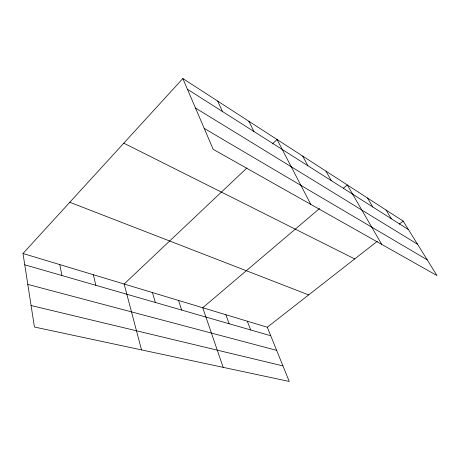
<?xml version="1.0" encoding="UTF-8"?>
<svg xmlns="http://www.w3.org/2000/svg" width="460" height="460" viewBox="0 0 460 460"><rect width="100%" height="100%" fill="white"/><g stroke="black" fill="none" stroke-linecap="round" stroke-linejoin="round"><path stroke-width="0.69" d="M23 253.5L267.277 327.221L289.248 381.461L34.431 327.02L23 253.5L182.839 78.539L403.155 221.093L437 275.563L213.193 149.327L182.839 78.539M246.939 167.963L124.142 284.021L141.519 349.899M272.383 143.917L277.052 139.501L310.805 204.384M319.619 208.472L202.739 307.746L223.18 367.35M343.505 188.186L347.306 184.954L381.719 244.381M267.277 327.221L377.315 241.276M399.222 224.164L403.155 221.093M31.09 305.532L282.94 365.895M27.801 284.401L276.65 350.359M24.759 264.81L270.733 335.748M69.805 202.268L308.654 294.906M123.786 143.175L354.712 258.934M204.217 128.398L427.236 259.848M195.471 108.008L417.53 244.231M187.439 89.274L408.44 229.603M386.032 210.019L391.351 218.753M367.477 198.013L372.813 206.983M325.962 171.143L331.275 180.607M302.64 156.055L307.907 165.767M248.854 121.256L253.914 131.485M217.62 101.045L222.49 111.533M247.296 321.195L250.683 329.964M225.837 314.715L229.137 323.754M178.56 300.449L181.625 310.051M152.444 292.566L155.342 302.467M93.368 274.735L95.818 285.303M59.788 264.603L61.927 275.529"/></g></svg>
